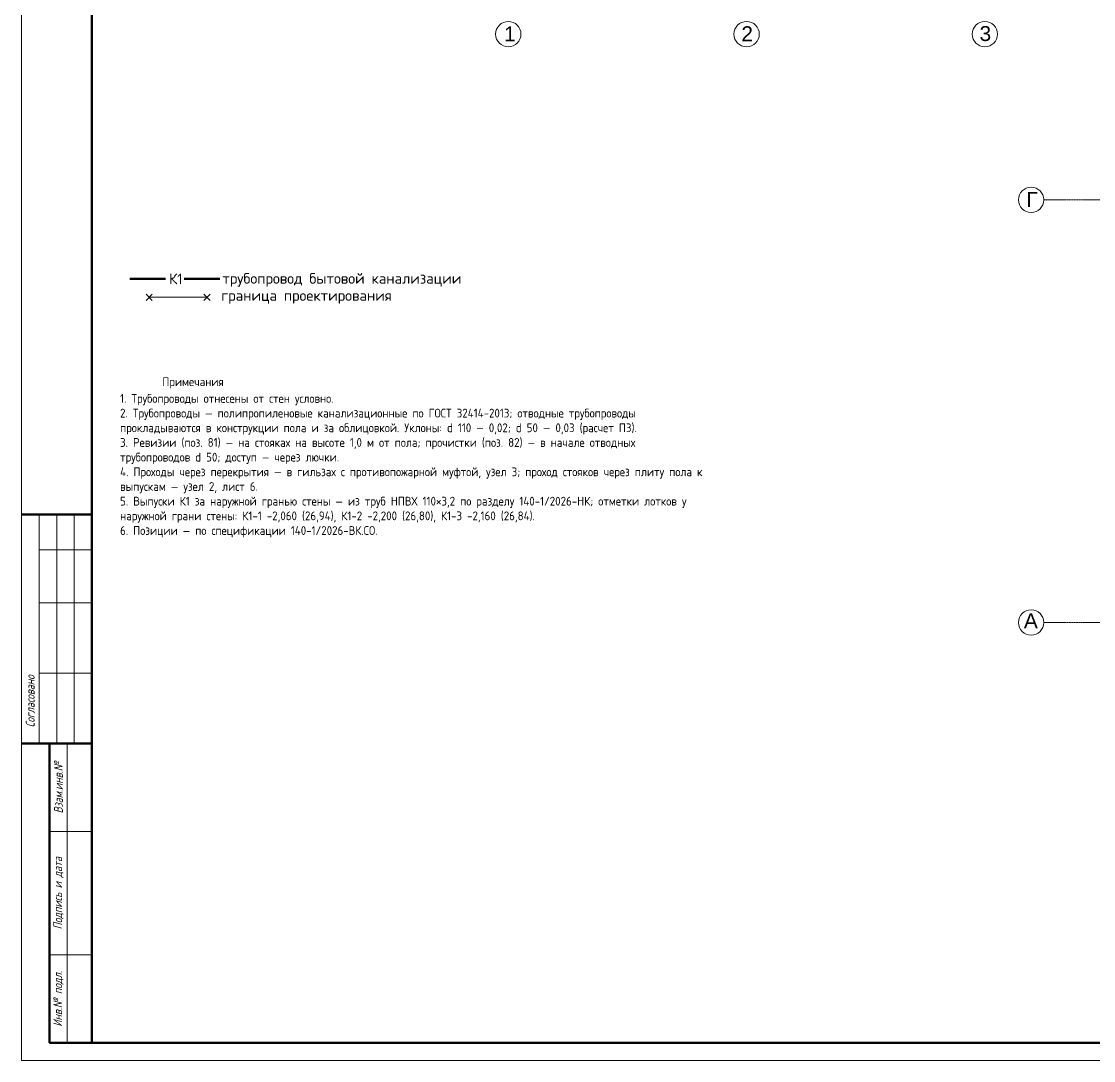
# Model space of a CAD drawing. Header units: millimetres. Extents: x 96542 to 165924, y 3859 to 52864.
# Drawn here: x 96542 to 121648, y 3859 to 28200 of the extents above; entities that cross this region are included whole.
import ezdxf

# ---------------------------------------------------------------- set-up
doc = ezdxf.new("R2010")
doc.units = ezdxf.units.MM
doc.linetypes.add('ACAD_ISO04W100', pattern=[30, 24, -3, 0, -3])
for name, color, linetype, lineweight in [('Text', 7, 'Continuous', 15), ('К1', 25, 'Continuous', 50), ('Оси', 136, 'ACAD_ISO04W100', 9), ('Рамка', 7, 'Continuous', 50), ('Таблицы', 7, 'Continuous', 18), ('Текст', 28, 'Continuous', 25), ('Тонкие', 8, 'Continuous', 13)]:
    doc.layers.add(name, color=color, linetype=linetype, lineweight=lineweight)
doc.styles.add('GOST', font='isocpeur.ttf', dxfattribs={"width": 0.9})
doc.styles.add('GOST_I', font='isocpeur.ttf', dxfattribs={"width": 0.8})
doc.styles.add('ISOCPEUR', font='isocpeur.ttf', dxfattribs={"width": 0.65})
doc.styles.get("Standard").update_dxf_attribs({"font": 'arial.ttf'})

msp = doc.modelspace()

# ---------------------------------------------------------------- linework, layer by layer
at = {"layer": 'Text'}
for p, q in [((99605.346, 21807.592), (99463.209, 21666.89)), ((99605.286, 21666.829), (99463.269, 21807.652)), ((99534.278, 21737.241), (100887.815, 21737.305)), ((100816.682, 21807.592), (100958.82, 21666.89)), ((100816.743, 21666.829), (100958.76, 21807.652))]:
    msp.add_line(p, q, dxfattribs=at)
at = {"layer": 'К1'}
for p, q in [((99083.996, 22170.61), (99915.014, 22170.708)), ((101186.573, 22168.251), (100355.554, 22168.35))]:
    msp.add_line(p, q, dxfattribs=at)
at = {"layer": 'Оси', "linetype": 'Continuous'}
for p, q in [((120483.201, 24020.427), (120983.206, 24020.427)), ((120483.201, 14120.427), (120983.206, 14120.427))]:
    msp.add_line(p, q, dxfattribs=at)
at = {"layer": 'Оси', "ltscale": 0.3}
for p, q in [((120483.205, 24020.427), (152603.215, 24020.427)), ((120483.205, 14120.427), (152603.215, 14120.427))]:
    msp.add_line(p, q, dxfattribs=at)
at = {"layer": 'Оси', "linetype": 'Continuous'}
for centre in [(107943.215, 27902.979), (113523.215, 27902.979), (119103.215, 27902.979), (120186.234, 24020.427), (120186.234, 14120.427)]:
    msp.add_circle(centre, 296.967, dxfattribs=at)
at = {"layer": 'Рамка', "lineweight": 50}
msp.add_lwpolyline([(98192, 4271.5), (165512, 4271.5), (165512, 52451.5), (98192, 52451.5)], close=True, dxfattribs=at)
at = {"layer": 'Таблицы', "lineweight": 50}
for p, q in [((96542, 16646.5), (98192, 16646.5)), ((96542, 11284), (98192, 11284)), ((97202, 4271.5), (97202, 11284)), ((97202, 4271.5), (98192, 4271.5))]:
    msp.add_line(p, q, dxfattribs=at)
at = {"layer": 'Таблицы'}
for p, q in [((96954.5, 11284), (96954.5, 16646.5)), ((97367, 11284), (97367, 16646.5)), ((97779.5, 11284), (97779.5, 16646.5)), ((96954.5, 15821.5), (98192, 15821.5)), ((96954.5, 14584), (98192, 14584)), ((96954.5, 12934), (98192, 12934)), ((97614.5, 4271.5), (97614.5, 11284)), ((97202, 9221.5), (98192, 9221.5)), ((97202, 6334), (98192, 6334))]:
    msp.add_line(p, q, dxfattribs=at)
at = {"layer": 'Тонкие'}
msp.add_lwpolyline([(96542, 3859), (165924.5, 3859), (165924.5, 52864), (96542, 52864)], close=True, dxfattribs=at)

# ---------------------------------------------------------------- texts
at = {"layer": 'Text', "style": 'ISOCPEUR'}
for s, height, p in [('К1', 250, (100000.318, 22043.813)), ('трубопровод бытовой канализации', 250.0005, (101247.126, 22056.135)), ('граница проектирования', 250, (101220.899, 21655.774))]:
    msp.add_text(s, height=height, dxfattribs=at).set_placement(p)
at = {"layer": 'Оси', "char_height": 350, "width": 284.81275, "attachment_point": 1}
for s, insert in [('{\\fArial|b0|i0|c0|p34;1}', (107843.615, 28082.249)), ('{\\fArial|b0|i0|c0;2}', (113400.464, 28086.823)), ('{\\fArial|b0|i0|c0;3}', (118978.206, 28091.058)), ('{\\fArial|b0|i0|c204|p34;Г}', (120075.571, 24203.7)), ('{\\fArial|b0|i0|c204|p34;А}', (120016.686, 14336.008))]:
    msp.add_mtext(s, dxfattribs=dict(at, insert=insert))
at = {"layer": 'Текст', "char_height": 206.25, "width": 13612.5, "attachment_point": 1, "style": 'GOST'}
for s, insert in [('Примечания', (99842, 19864)), ('1. Трубопроводы отнесены от стен условно.\\P2. Трубопроводы — полипропиленовые канализационные по ГОСТ 32414-2013; отводные трубопроводы прокладываются в конструкции пола и за облицовкой. Уклоны: d 110 — 0,02; d 50 — 0,03 (расчет П3).\\P3. Ревизии (поз. 81) — на стояках на высоте 1,0 м от пола; прочистки (поз. 82) — в начале отводных трубопроводов d 50; доступ — через лючки.\\P4. Проходы через перекрытия — в гильзах с противопожарной муфтой, узел 3; проход стояков через плиту пола к выпускам — узел 2, лист 6.\\P5. Выпуски К1 за наружной гранью стены — из труб НПВХ 110×3,2 по разделу 140-1/2026-НК; отметки лотков у наружной грани стены: К1-1 -2,060 (26,94), К1-2 -2,200 (26,80), К1-3 -2,160 (26,84).\\P6. Позиции — по спецификации 140-1/2026-ВК.СО.', (98852, 19472.125))]:
    msp.add_mtext(s, dxfattribs=dict(at, insert=insert))
at = {"layer": 'Текст', "char_height": 206.25, "attachment_point": 5, "rotation": 90, "style": 'GOST_I'}
for s, insert in [('{\\W0.8;\\Q15;Согласовано}', (96748.25, 12274)), ('{\\W0.8;\\Q15;Взам.инв.№}', (97408.25, 10252.75)), ('{\\W0.8;\\Q15;Подпись и дата}', (97408.25, 7777.75)), ('{\\W0.8;\\Q15;Инв.№ подл.}', (97408.25, 5302.75))]:
    msp.add_mtext(s, dxfattribs=dict(at, insert=insert))

doc.saveas('drawing.dxf')
